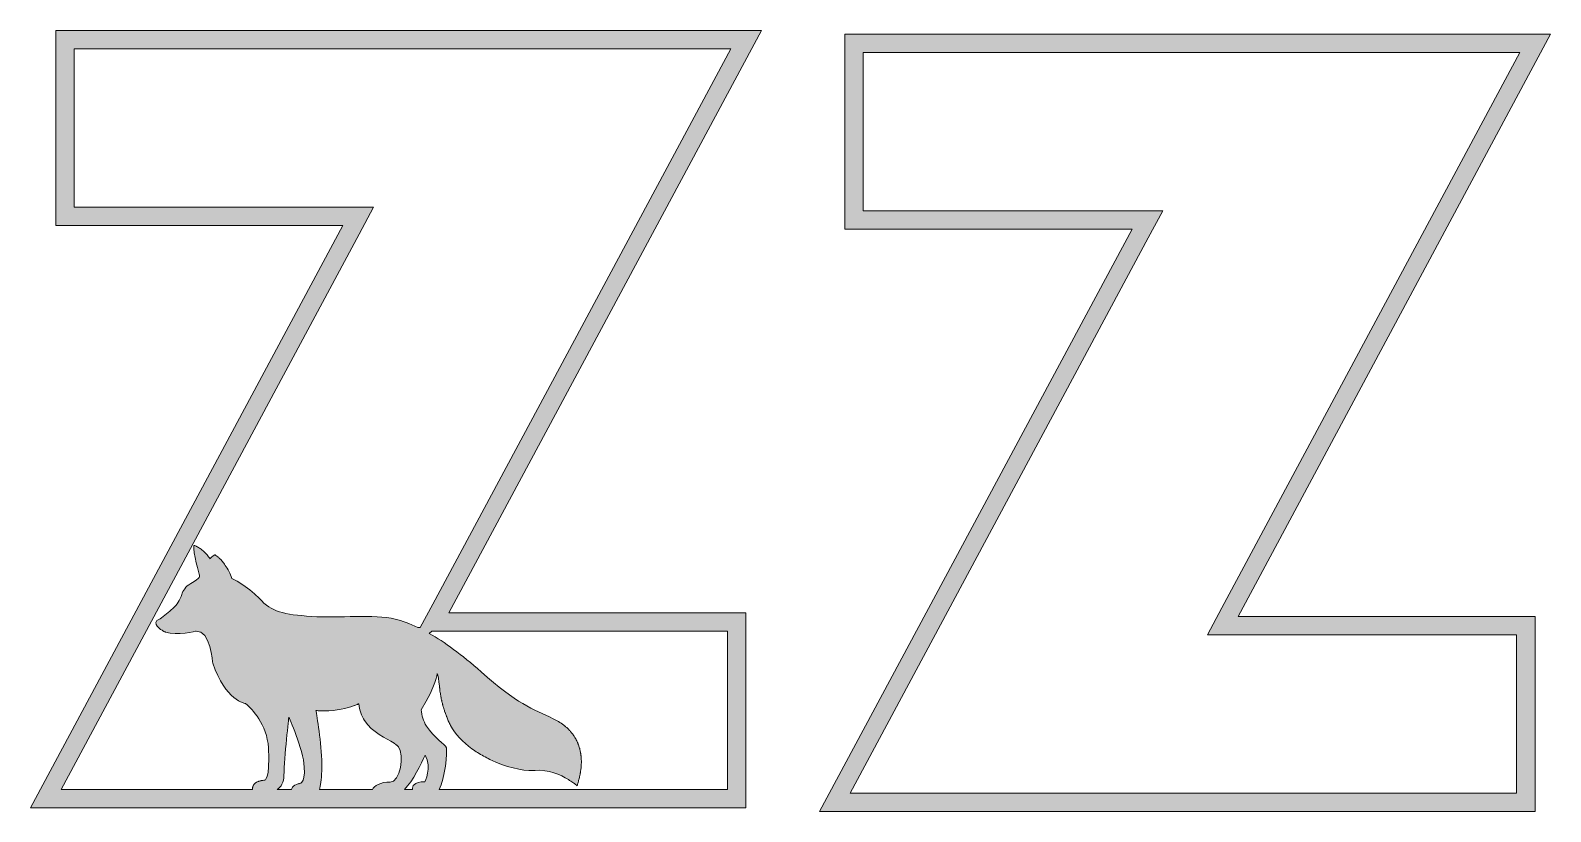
# Model space of a CAD drawing. Header units: millimetres. Extents: x 102 to 872, y -309 to -31.
# Drawn here: x 483.4 to 731.7, y -158.8 to -31.2 of the extents above; entities that cross this region are included whole.
import ezdxf

# ---------------------------------------------------------------- set-up
doc = ezdxf.new("R2010")
doc.units = ezdxf.units.MM
doc.header["$MEASUREMENT"] = 0
doc.layers.add('Layer 8', color=7, linetype='Continuous')
doc.layers.add('Layer 9', color=7, linetype='Continuous')

msp = doc.modelspace()

# ---------------------------------------------------------------- hatches: boundary and pattern name
at = {"layer": 'Layer 8'}
h = msp.add_hatch(color=2, dxfattribs=at)
h.dxf.hatch_style = 2
h.paths.add_polyline_path([(731.72, -31.85), (616.47, -31.85), (616.47, -63.72), (663.37, -63.72), (612.33, -158.85), (729.18, -158.85), (729.18, -126.97), (680.68, -126.97)])
h.paths.add_polyline_path([(726.18, -129.97), (726.18, -155.85), (617.34, -155.85), (666.02, -65.14), (668.39, -60.72), (663.37, -60.72), (619.47, -60.72), (619.47, -34.85), (726.71, -34.85), (678.04, -125.55), (675.66, -129.97), (680.68, -129.97)])
at = {"layer": 'Layer 9'}
h = msp.add_hatch(color=1, dxfattribs=at)
h.dxf.hatch_style = 2
h.paths.add_polyline_path([(602.83, -31.24), (487.58, -31.24), (487.58, -63.11), (534.48, -63.11), (483.43, -158.24), (600.28, -158.24), (600.28, -126.36), (551.78, -126.36)])
edge = h.paths.add_edge_path()
edge.add_spline(control_points=[(537.12, -64.53), (537.12, -64.53), (539.49, -60.11), (539.49, -60.11), (539.49, -60.11), (534.48, -60.11), (534.48, -60.11), (534.48, -60.11), (490.58, -60.11), (490.58, -60.11), (490.58, -60.11), (490.58, -34.24), (490.58, -34.24), (490.58, -34.24), (597.81, -34.24), (597.81, -34.24), (597.81, -34.24), (549.14, -124.94), (549.14, -124.94), (549.14, -124.94), (547.09, -128.77), (547.09, -128.77), (547.09, -128.77), (546.72, -128.77), (546.72, -128.77), (545.37, -128.12), (544.13, -127.68), (543.02, -127.41), (539.53, -126.56), (533.88, -127.26), (529.33, -126.96), (524.79, -126.66), (522.83, -126.21), (520.83, -124.06), (518.82, -121.91), (516.33, -120.75), (516.33, -120.75), (516.18, -120.35), (516.02, -119.99), (515.87, -119.67), (515.67, -119.26), (515.46, -118.92), (515.26, -118.62), (515.11, -118.38), (514.95, -118.17), (514.8, -117.99), (514.65, -117.81), (514.51, -117.65), (514.38, -117.53), (514.25, -117.4), (514.12, -117.29), (514.02, -117.21), (513.91, -117.13), (513.82, -117.06), (513.74, -117.01), (513.61, -116.93), (513.53, -116.9), (513.53, -116.9), (513.16, -117.05), (512.79, -117.55), (512.79, -117.55), (512.63, -117.32), (512.46, -117.11), (512.3, -116.93), (512.14, -116.74), (511.98, -116.57), (511.82, -116.43), (511.59, -116.21), (511.37, -116.03), (511.17, -115.89), (510.97, -115.75), (510.79, -115.64), (510.64, -115.56), (510.59, -115.54), (510.54, -115.52), (510.5, -115.49), (510.32, -115.41), (510.21, -115.38), (510.17, -115.36), (510.16, -115.36), (510.15, -115.36), (510.15, -115.36), (509.94, -116.37), (511.05, -120.25), (511.05, -120.25), (511.05, -120.25), (511.37, -120.7), (509.62, -121.6), (508.75, -122.06), (508.34, -122.78), (508.15, -123.39), (507.88, -124.27), (507.39, -125.07), (506.68, -125.69), (506.05, -126.24), (505.28, -126.88), (504.6, -127.36), (502.81, -128.05), (505.02, -129.28), (505.02, -129.28), (505.02, -129.28), (505.02, -129.28), (505.02, -129.28), (505.21, -129.4), (505.34, -129.46), (505.34, -129.46), (505.4, -129.48), (505.45, -129.5), (505.51, -129.51), (507.31, -130.16), (510.52, -129.36), (510.52, -129.36), (512.79, -129.11), (513.22, -134.61), (513.22, -134.61), (515.22, -140.67), (518.61, -141.22), (518.61, -141.22), (519.61, -142.07), (522.08, -144.61), (522.31, -148.42), (522.62, -153.78), (521.67, -153.73), (521.67, -153.73), (521.58, -153.73), (521.49, -153.74), (521.4, -153.75), (521.37, -153.75), (521.35, -153.76), (521.33, -153.76), (521.26, -153.77), (521.2, -153.78), (521.14, -153.79), (521.12, -153.79), (521.1, -153.8), (521.08, -153.8), (521, -153.82), (520.93, -153.83), (520.86, -153.85), (520.85, -153.85), (520.84, -153.86), (520.82, -153.86), (520.77, -153.88), (520.72, -153.89), (520.67, -153.91), (520.65, -153.92), (520.63, -153.93), (520.62, -153.93), (520.57, -153.95), (520.52, -153.97), (520.48, -153.99), (520.47, -154), (520.46, -154), (520.45, -154), (520.4, -154.03), (520.35, -154.06), (520.31, -154.08), (520.3, -154.09), (520.29, -154.1), (520.27, -154.11), (520.24, -154.13), (520.21, -154.15), (520.18, -154.17), (520.17, -154.18), (520.16, -154.19), (520.15, -154.2), (520.11, -154.23), (520.08, -154.26), (520.05, -154.29), (520.04, -154.29), (520.04, -154.29), (520.04, -154.3), (520.01, -154.32), (519.99, -154.35), (519.96, -154.38), (519.95, -154.39), (519.95, -154.4), (519.94, -154.41), (519.92, -154.44), (519.9, -154.46), (519.89, -154.49), (519.88, -154.5), (519.88, -154.5), (519.87, -154.51), (519.85, -154.55), (519.84, -154.58), (519.82, -154.61), (519.82, -154.62), (519.81, -154.63), (519.81, -154.63), (519.8, -154.66), (519.79, -154.69), (519.78, -154.71), (519.78, -154.72), (519.77, -154.73), (519.77, -154.74), (519.76, -154.77), (519.75, -154.8), (519.74, -154.83), (519.74, -154.84), (519.74, -154.84), (519.74, -154.84), (519.73, -154.87), (519.73, -154.91), (519.72, -154.94), (519.72, -154.95), (519.72, -154.95), (519.72, -154.96), (519.72, -154.99), (519.72, -155.01), (519.71, -155.04), (519.71, -155.04), (519.71, -155.05), (519.71, -155.06), (519.71, -155.12), (519.71, -155.18), (519.72, -155.24), (519.72, -155.24), (488.45, -155.24), (488.45, -155.24), (488.45, -155.24), (537.12, -64.53), (537.12, -64.53)], knot_values=[0, 0, 0, 0, 1, 1, 1, 2, 2, 2, 3, 3, 3, 4, 4, 4, 5, 5, 5, 6, 6, 6, 7, 7, 7, 8, 8, 8, 9, 9, 9, 10, 10, 10, 11, 11, 11, 12, 12, 12, 13, 13, 13, 14, 14, 14, 15, 15, 15, 16, 16, 16, 17, 17, 17, 18, 18, 18, 19, 19, 19, 20, 20, 20, 21, 21, 21, 22, 22, 22, 23, 23, 23, 24, 24, 24, 25, 25, 25, 26, 26, 26, 27, 27, 27, 28, 28, 28, 29, 29, 29, 30, 30, 30, 31, 31, 31, 32, 32, 32, 33, 33, 33, 34, 34, 34, 35, 35, 35, 36, 36, 36, 37, 37, 37, 38, 38, 38, 39, 39, 39, 40, 40, 40, 41, 41, 41, 42, 42, 42, 43, 43, 43, 44, 44, 44, 45, 45, 45, 46, 46, 46, 47, 47, 47, 48, 48, 48, 49, 49, 49, 50, 50, 50, 51, 51, 51, 52, 52, 52, 53, 53, 53, 54, 54, 54, 55, 55, 55, 56, 56, 56, 57, 57, 57, 58, 58, 58, 59, 59, 59, 60, 60, 60, 61, 61, 61, 62, 62, 62, 63, 63, 63, 64, 64, 64, 65, 65, 65, 66, 66, 66, 67, 67, 67, 68, 68, 68, 69, 69, 69, 70, 70, 70, 71, 71, 71, 72, 72, 72, 73, 73, 73, 74, 74, 74, 74], degree=3, periodic=1)
edge = h.paths.add_edge_path()
edge.add_spline(control_points=[(547.88, -153.98), (546.03, -153.98), (545.79, -154.68), (545.82, -155.24), (545.82, -155.24), (544.53, -155.24), (544.53, -155.24), (545.9, -153.86), (547.3, -150.96), (547.9, -149.62), (549.03, -151.72), (547.88, -153.98), (547.88, -153.98)], knot_values=[0, 0, 0, 0, 1, 1, 1, 2, 2, 2, 3, 3, 3, 4, 4, 4, 4], degree=3, periodic=1)
edge = h.paths.add_edge_path()
edge.add_spline(control_points=[(526.06, -155.24), (526.06, -155.24), (523.73, -155.24), (523.73, -155.24), (524.38, -154.81), (524.82, -154.08), (524.84, -152.93), (524.9, -149.92), (525.64, -143.42), (525.64, -143.42), (525.64, -143.42), (528.01, -148.62), (528.17, -151.57), (528.33, -154.53), (527.27, -154.28), (527.27, -154.28), (526.72, -154.41), (526.41, -154.66), (526.24, -154.88), (526.14, -155.01), (526.09, -155.13), (526.06, -155.24)], knot_values=[0, 0, 0, 0, 1, 1, 1, 2, 2, 2, 3, 3, 3, 4, 4, 4, 5, 5, 5, 6, 6, 6, 7, 7, 7, 7], degree=3, periodic=1)
edge = h.paths.add_edge_path()
edge.add_spline(control_points=[(530.16, -142.83), (530.16, -142.83), (530.16, -142.83), (530.16, -142.83), (530.16, -142.83), (530.16, -142.83), (530.16, -142.83), (530.11, -142.51), (530.07, -142.32), (530.07, -142.32), (530.19, -142.33), (530.3, -142.35), (530.42, -142.36), (530.76, -142.39), (531.09, -142.41), (531.42, -142.41), (533.41, -142.43), (535.19, -141.93), (536.21, -141.57), (536.26, -141.55), (536.32, -141.53), (536.37, -141.52), (536.47, -141.48), (536.57, -141.44), (536.65, -141.41), (536.94, -141.29), (537.1, -141.22), (537.1, -141.22), (537.17, -142.31), (537.51, -143.21), (538, -143.97), (538, -143.97), (538, -143.97), (538, -143.97), (538, -143.97), (538, -143.97), (538, -143.97), (539.27, -145.91), (541.56, -146.88), (542.82, -147.67), (542.82, -147.68), (542.83, -147.68), (542.84, -147.69), (542.89, -147.72), (542.94, -147.76), (542.99, -147.79), (543, -147.79), (543.01, -147.8), (543.02, -147.81), (543.07, -147.84), (543.13, -147.88), (543.18, -147.92), (543.18, -147.92), (543.18, -147.92), (543.19, -147.93), (543.23, -147.96), (543.27, -147.99), (543.31, -148.02), (543.32, -148.04), (543.33, -148.05), (543.34, -148.06), (543.37, -148.08), (543.4, -148.11), (543.43, -148.13), (543.44, -148.15), (543.45, -148.16), (543.46, -148.17), (543.49, -148.2), (543.52, -148.24), (543.55, -148.27), (544.5, -149.52), (543.87, -154.13), (542.18, -154.03), (540.68, -153.94), (539.51, -154.71), (539.3, -155.24), (539.3, -155.24), (530.63, -155.24), (530.63, -155.24), (530.84, -154.63), (530.96, -153.67), (531.03, -152.18), (531.16, -149.27), (530.42, -144.41), (530.16, -142.83)], knot_values=[0, 0, 0, 0, 1, 1, 1, 2, 2, 2, 3, 3, 3, 4, 4, 4, 5, 5, 5, 6, 6, 6, 7, 7, 7, 8, 8, 8, 9, 9, 9, 10, 10, 10, 11, 11, 11, 12, 12, 12, 13, 13, 13, 14, 14, 14, 15, 15, 15, 16, 16, 16, 17, 17, 17, 18, 18, 18, 19, 19, 19, 20, 20, 20, 21, 21, 21, 22, 22, 22, 23, 23, 23, 24, 24, 24, 25, 25, 25, 26, 26, 26, 27, 27, 27, 28, 28, 28, 28], degree=3, periodic=1)
edge = h.paths.add_edge_path()
edge.add_spline(control_points=[(597.28, -129.36), (597.28, -129.36), (597.28, -155.24), (597.28, -155.24), (597.28, -155.24), (550.18, -155.24), (550.18, -155.24), (551.15, -153.58), (551.57, -148.97), (551.37, -148.42), (551.16, -147.82), (549.36, -146.82), (548.1, -144.87), (547.6, -144.1), (547.37, -143.13), (547.27, -142.23), (549.69, -138.19), (549.89, -136.31), (549.89, -136.31), (549.97, -136.36), (550.16, -137.56), (550.23, -138.31), (550.24, -138.37), (550.25, -138.44), (550.25, -138.5), (550.26, -138.57), (550.27, -138.64), (550.28, -138.71), (550.29, -138.81), (550.3, -138.91), (550.31, -139.02), (550.32, -139.07), (550.33, -139.12), (550.33, -139.17), (550.35, -139.3), (550.37, -139.43), (550.39, -139.56), (550.4, -139.61), (550.4, -139.65), (550.41, -139.7), (550.44, -139.84), (550.46, -139.98), (550.49, -140.13), (550.49, -140.16), (550.5, -140.19), (550.51, -140.22), (550.53, -140.37), (550.56, -140.51), (550.6, -140.67), (550.61, -140.7), (550.61, -140.74), (550.62, -140.78), (550.66, -140.95), (550.7, -141.12), (550.75, -141.29), (550.76, -141.33), (550.77, -141.37), (550.78, -141.42), (550.83, -141.59), (550.88, -141.77), (550.93, -141.96), (550.94, -141.99), (550.95, -142.02), (550.96, -142.05), (551.02, -142.23), (551.07, -142.41), (551.14, -142.59), (551.15, -142.62), (551.16, -142.64), (551.16, -142.67), (551.23, -142.86), (551.31, -143.06), (551.39, -143.27), (551.4, -143.31), (551.42, -143.35), (551.44, -143.39), (551.52, -143.59), (551.6, -143.79), (551.69, -144), (551.71, -144.04), (551.73, -144.07), (551.74, -144.11), (551.84, -144.33), (551.95, -144.55), (552.06, -144.77), (552.79, -146.21), (554.05, -147.5), (555.55, -148.59), (555.86, -148.8), (556.17, -149.01), (556.48, -149.21), (557.12, -149.61), (557.78, -149.98), (558.46, -150.31), (561.02, -151.55), (563.73, -152.23), (565.56, -152.14), (565.66, -152.14), (565.76, -152.13), (565.85, -152.13), (568.02, -151.92), (570.03, -152.84), (571.31, -153.62), (571.58, -153.79), (571.82, -153.94), (572.02, -154.08), (572.12, -154.16), (572.21, -154.22), (572.29, -154.28), (572.57, -154.49), (572.72, -154.63), (572.72, -154.63), (572.78, -154.45), (572.83, -154.28), (572.88, -154.11), (572.9, -154.06), (572.91, -154), (572.93, -153.95), (572.96, -153.84), (572.99, -153.72), (573.02, -153.61), (573.04, -153.55), (573.05, -153.49), (573.07, -153.43), (573.09, -153.32), (573.12, -153.21), (573.14, -153.1), (573.16, -153.05), (573.17, -152.99), (573.18, -152.94), (573.2, -152.81), (573.23, -152.69), (573.25, -152.57), (573.26, -152.53), (573.26, -152.5), (573.27, -152.46), (573.29, -152.31), (573.32, -152.16), (573.34, -152.01), (573.34, -151.97), (573.34, -151.93), (573.35, -151.89), (573.36, -151.78), (573.37, -151.67), (573.38, -151.56), (573.39, -151.51), (573.39, -151.46), (573.39, -151.4), (573.4, -151.31), (573.41, -151.21), (573.41, -151.12), (573.41, -151.07), (573.41, -151.02), (573.42, -150.96), (573.42, -150.87), (573.42, -150.77), (573.42, -150.68), (573.42, -150.63), (573.42, -150.59), (573.42, -150.55), (573.42, -150.41), (573.41, -150.28), (573.4, -150.15), (573.4, -150.13), (573.4, -150.1), (573.4, -150.08), (573.39, -149.97), (573.38, -149.86), (573.37, -149.76), (573.36, -149.71), (573.36, -149.67), (573.35, -149.62), (573.34, -149.54), (573.33, -149.46), (573.32, -149.38), (573.31, -149.33), (573.3, -149.28), (573.29, -149.23), (573.28, -149.15), (573.27, -149.08), (573.25, -149), (573.24, -148.96), (573.23, -148.91), (573.22, -148.86), (573.2, -148.78), (573.18, -148.69), (573.16, -148.6), (573.15, -148.57), (573.14, -148.54), (573.13, -148.51), (573.1, -148.4), (573.07, -148.29), (573.03, -148.18), (573.02, -148.14), (573, -148.1), (572.99, -148.06), (572.97, -147.99), (572.94, -147.93), (572.92, -147.86), (572.9, -147.81), (572.88, -147.77), (572.86, -147.72), (572.84, -147.66), (572.81, -147.6), (572.78, -147.54), (572.76, -147.49), (572.74, -147.45), (572.72, -147.41), (572.69, -147.34), (572.66, -147.28), (572.63, -147.22), (572.61, -147.18), (572.59, -147.14), (572.57, -147.1), (572.52, -147.01), (572.47, -146.92), (572.42, -146.83), (572.4, -146.79), (572.38, -146.76), (572.35, -146.72), (572.32, -146.67), (572.28, -146.61), (572.25, -146.55), (572.22, -146.51), (572.19, -146.47), (572.16, -146.43), (572.13, -146.38), (572.1, -146.33), (572.06, -146.29), (572.03, -146.25), (572, -146.2), (571.97, -146.16), (571.94, -146.12), (571.9, -146.07), (571.87, -146.03), (571.84, -145.99), (571.81, -145.95), (571.77, -145.91), (571.73, -145.86), (571.69, -145.82), (571.66, -145.77), (571.6, -145.71), (571.54, -145.65), (571.49, -145.59), (571.45, -145.54), (571.41, -145.5), (571.37, -145.46), (571.33, -145.42), (571.29, -145.38), (571.25, -145.34), (571.21, -145.3), (571.18, -145.27), (571.14, -145.24), (571.1, -145.2), (571.06, -145.16), (571.02, -145.12), (570.98, -145.09), (570.94, -145.06), (570.91, -145.03), (570.87, -144.99), (570.82, -144.95), (570.78, -144.91), (570.74, -144.88), (570.71, -144.85), (570.67, -144.83), (570.62, -144.79), (570.58, -144.75), (570.53, -144.72), (570.53, -144.72), (570.53, -144.72), (570.53, -144.72), (570, -144.3), (569.42, -143.96), (568.81, -143.67), (565.54, -142.12), (562.84, -141.22), (557.03, -136.01), (553.88, -133.19), (551.06, -131.15), (548.58, -129.74), (548.58, -129.74), (549.02, -129.36), (549.02, -129.36), (549.02, -129.36), (551.78, -129.36), (551.78, -129.36), (551.78, -129.36), (597.28, -129.36), (597.28, -129.36)], knot_values=[0, 0, 0, 0, 1, 1, 1, 2, 2, 2, 3, 3, 3, 4, 4, 4, 5, 5, 5, 6, 6, 6, 7, 7, 7, 8, 8, 8, 9, 9, 9, 10, 10, 10, 11, 11, 11, 12, 12, 12, 13, 13, 13, 14, 14, 14, 15, 15, 15, 16, 16, 16, 17, 17, 17, 18, 18, 18, 19, 19, 19, 20, 20, 20, 21, 21, 21, 22, 22, 22, 23, 23, 23, 24, 24, 24, 25, 25, 25, 26, 26, 26, 27, 27, 27, 28, 28, 28, 29, 29, 29, 30, 30, 30, 31, 31, 31, 32, 32, 32, 33, 33, 33, 34, 34, 34, 35, 35, 35, 36, 36, 36, 37, 37, 37, 38, 38, 38, 39, 39, 39, 40, 40, 40, 41, 41, 41, 42, 42, 42, 43, 43, 43, 44, 44, 44, 45, 45, 45, 46, 46, 46, 47, 47, 47, 48, 48, 48, 49, 49, 49, 50, 50, 50, 51, 51, 51, 52, 52, 52, 53, 53, 53, 54, 54, 54, 55, 55, 55, 56, 56, 56, 57, 57, 57, 58, 58, 58, 59, 59, 59, 60, 60, 60, 61, 61, 61, 62, 62, 62, 63, 63, 63, 64, 64, 64, 65, 65, 65, 66, 66, 66, 67, 67, 67, 68, 68, 68, 69, 69, 69, 70, 70, 70, 71, 71, 71, 72, 72, 72, 73, 73, 73, 74, 74, 74, 75, 75, 75, 76, 76, 76, 77, 77, 77, 78, 78, 78, 79, 79, 79, 80, 80, 80, 81, 81, 81, 82, 82, 82, 83, 83, 83, 84, 84, 84, 85, 85, 85, 86, 86, 86, 87, 87, 87, 88, 88, 88, 89, 89, 89, 90, 90, 90, 91, 91, 91, 92, 92, 92, 93, 93, 93, 94, 94, 94, 95, 95, 95, 96, 96, 96, 96], degree=3, periodic=1)

# ---------------------------------------------------------------- linework, layer by layer
at = {"layer": 'Layer 8', "lineweight": 0}
for points in [[(731.72, -31.85), (616.47, -31.85), (616.47, -63.72), (663.37, -63.72), (612.33, -158.85), (729.18, -158.85), (729.18, -126.97), (680.68, -126.97), (731.72, -31.85)], [(726.18, -129.97), (726.18, -155.85), (617.34, -155.85), (666.02, -65.14), (668.39, -60.72), (663.37, -60.72), (619.47, -60.72), (619.47, -34.85), (726.71, -34.85), (678.04, -125.55), (675.66, -129.97), (680.68, -129.97), (726.18, -129.97)]]:
    msp.add_lwpolyline(points, dxfattribs=at)
at = {"layer": 'Layer 9', "lineweight": 0}
msp.add_lwpolyline([(602.83, -31.24), (487.58, -31.24), (487.58, -63.11), (534.48, -63.11), (483.43, -158.24), (600.28, -158.24), (600.28, -126.36), (551.78, -126.36), (602.83, -31.24)], dxfattribs=at)
for points, knots in [([(537.12, -64.53), (537.12, -64.53), (539.49, -60.11), (539.49, -60.11), (539.49, -60.11), (534.48, -60.11), (534.48, -60.11), (534.48, -60.11), (490.58, -60.11), (490.58, -60.11), (490.58, -60.11), (490.58, -34.24), (490.58, -34.24), (490.58, -34.24), (597.81, -34.24), (597.81, -34.24), (597.81, -34.24), (549.14, -124.94), (549.14, -124.94), (549.14, -124.94), (547.09, -128.77), (547.09, -128.77), (547.09, -128.77), (546.72, -128.77), (546.72, -128.77), (545.37, -128.12), (544.13, -127.68), (543.02, -127.41), (539.53, -126.56), (533.88, -127.26), (529.33, -126.96), (524.79, -126.66), (522.83, -126.21), (520.83, -124.06), (518.82, -121.91), (516.33, -120.75), (516.33, -120.75), (516.18, -120.35), (516.02, -119.99), (515.87, -119.67), (515.67, -119.26), (515.46, -118.92), (515.26, -118.62), (515.11, -118.38), (514.95, -118.17), (514.8, -117.99), (514.65, -117.81), (514.51, -117.65), (514.38, -117.53), (514.25, -117.4), (514.12, -117.29), (514.02, -117.21), (513.91, -117.13), (513.82, -117.06), (513.74, -117.01), (513.61, -116.93), (513.53, -116.9), (513.53, -116.9), (513.16, -117.05), (512.79, -117.55), (512.79, -117.55), (512.63, -117.32), (512.46, -117.11), (512.3, -116.93), (512.14, -116.74), (511.98, -116.57), (511.82, -116.43), (511.59, -116.21), (511.37, -116.03), (511.17, -115.89), (510.97, -115.75), (510.79, -115.64), (510.64, -115.56), (510.59, -115.54), (510.54, -115.52), (510.5, -115.49), (510.32, -115.41), (510.21, -115.38), (510.17, -115.36), (510.16, -115.36), (510.15, -115.36), (510.15, -115.36), (509.94, -116.37), (511.05, -120.25), (511.05, -120.25), (511.05, -120.25), (511.37, -120.7), (509.62, -121.6), (508.75, -122.06), (508.34, -122.78), (508.15, -123.39), (507.88, -124.27), (507.39, -125.07), (506.68, -125.69), (506.05, -126.24), (505.28, -126.88), (504.6, -127.36), (502.81, -128.05), (505.02, -129.28), (505.02, -129.28), (505.02, -129.28), (505.02, -129.28), (505.02, -129.28), (505.21, -129.4), (505.34, -129.46), (505.34, -129.46), (505.4, -129.48), (505.45, -129.5), (505.51, -129.51), (507.31, -130.16), (510.52, -129.36), (510.52, -129.36), (512.79, -129.11), (513.22, -134.61), (513.22, -134.61), (515.22, -140.67), (518.61, -141.22), (518.61, -141.22), (519.61, -142.07), (522.08, -144.61), (522.31, -148.42), (522.62, -153.78), (521.67, -153.73), (521.67, -153.73), (521.58, -153.73), (521.49, -153.74), (521.4, -153.75), (521.37, -153.75), (521.35, -153.76), (521.33, -153.76), (521.26, -153.77), (521.2, -153.78), (521.14, -153.79), (521.12, -153.79), (521.1, -153.8), (521.08, -153.8), (521, -153.82), (520.93, -153.83), (520.86, -153.85), (520.85, -153.85), (520.84, -153.86), (520.82, -153.86), (520.77, -153.88), (520.72, -153.89), (520.67, -153.91), (520.65, -153.92), (520.63, -153.93), (520.62, -153.93), (520.57, -153.95), (520.52, -153.97), (520.48, -153.99), (520.47, -154), (520.46, -154), (520.45, -154), (520.4, -154.03), (520.35, -154.06), (520.31, -154.08), (520.3, -154.09), (520.29, -154.1), (520.27, -154.11), (520.24, -154.13), (520.21, -154.15), (520.18, -154.17), (520.17, -154.18), (520.16, -154.19), (520.15, -154.2), (520.11, -154.23), (520.08, -154.26), (520.05, -154.29), (520.04, -154.29), (520.04, -154.29), (520.04, -154.3), (520.01, -154.32), (519.99, -154.35), (519.96, -154.38), (519.95, -154.39), (519.95, -154.4), (519.94, -154.41), (519.92, -154.44), (519.9, -154.46), (519.89, -154.49), (519.88, -154.5), (519.88, -154.5), (519.87, -154.51), (519.85, -154.55), (519.84, -154.58), (519.82, -154.61), (519.82, -154.62), (519.81, -154.63), (519.81, -154.63), (519.8, -154.66), (519.79, -154.69), (519.78, -154.71), (519.78, -154.72), (519.77, -154.73), (519.77, -154.74), (519.76, -154.77), (519.75, -154.8), (519.74, -154.83), (519.74, -154.84), (519.74, -154.84), (519.74, -154.84), (519.73, -154.87), (519.73, -154.91), (519.72, -154.94), (519.72, -154.95), (519.72, -154.95), (519.72, -154.96), (519.72, -154.99), (519.72, -155.01), (519.71, -155.04), (519.71, -155.04), (519.71, -155.05), (519.71, -155.06), (519.71, -155.12), (519.71, -155.18), (519.72, -155.24), (519.72, -155.24), (488.45, -155.24), (488.45, -155.24), (488.45, -155.24), (537.12, -64.53), (537.12, -64.53)], [0, 0, 0, 0, 1, 1, 1, 2, 2, 2, 3, 3, 3, 4, 4, 4, 5, 5, 5, 6, 6, 6, 7, 7, 7, 8, 8, 8, 9, 9, 9, 10, 10, 10, 11, 11, 11, 12, 12, 12, 13, 13, 13, 14, 14, 14, 15, 15, 15, 16, 16, 16, 17, 17, 17, 18, 18, 18, 19, 19, 19, 20, 20, 20, 21, 21, 21, 22, 22, 22, 23, 23, 23, 24, 24, 24, 25, 25, 25, 26, 26, 26, 27, 27, 27, 28, 28, 28, 29, 29, 29, 30, 30, 30, 31, 31, 31, 32, 32, 32, 33, 33, 33, 34, 34, 34, 35, 35, 35, 36, 36, 36, 37, 37, 37, 38, 38, 38, 39, 39, 39, 40, 40, 40, 41, 41, 41, 42, 42, 42, 43, 43, 43, 44, 44, 44, 45, 45, 45, 46, 46, 46, 47, 47, 47, 48, 48, 48, 49, 49, 49, 50, 50, 50, 51, 51, 51, 52, 52, 52, 53, 53, 53, 54, 54, 54, 55, 55, 55, 56, 56, 56, 57, 57, 57, 58, 58, 58, 59, 59, 59, 60, 60, 60, 61, 61, 61, 62, 62, 62, 63, 63, 63, 64, 64, 64, 65, 65, 65, 66, 66, 66, 67, 67, 67, 68, 68, 68, 69, 69, 69, 70, 70, 70, 71, 71, 71, 72, 72, 72, 73, 73, 73, 74, 74, 74, 74]), ([(597.28, -129.36), (597.28, -129.36), (597.28, -155.24), (597.28, -155.24), (597.28, -155.24), (550.18, -155.24), (550.18, -155.24), (551.15, -153.58), (551.57, -148.97), (551.37, -148.42), (551.16, -147.82), (549.36, -146.82), (548.1, -144.87), (547.6, -144.1), (547.37, -143.13), (547.27, -142.23), (549.69, -138.19), (549.89, -136.31), (549.89, -136.31), (549.97, -136.36), (550.16, -137.56), (550.23, -138.31), (550.24, -138.37), (550.25, -138.44), (550.25, -138.5), (550.26, -138.57), (550.27, -138.64), (550.28, -138.71), (550.29, -138.81), (550.3, -138.91), (550.31, -139.02), (550.32, -139.07), (550.33, -139.12), (550.33, -139.17), (550.35, -139.3), (550.37, -139.43), (550.39, -139.56), (550.4, -139.61), (550.4, -139.65), (550.41, -139.7), (550.44, -139.84), (550.46, -139.98), (550.49, -140.13), (550.49, -140.16), (550.5, -140.19), (550.51, -140.22), (550.53, -140.37), (550.56, -140.51), (550.6, -140.67), (550.61, -140.7), (550.61, -140.74), (550.62, -140.78), (550.66, -140.95), (550.7, -141.12), (550.75, -141.29), (550.76, -141.33), (550.77, -141.37), (550.78, -141.42), (550.83, -141.59), (550.88, -141.77), (550.93, -141.96), (550.94, -141.99), (550.95, -142.02), (550.96, -142.05), (551.02, -142.23), (551.07, -142.41), (551.14, -142.59), (551.15, -142.62), (551.16, -142.64), (551.16, -142.67), (551.23, -142.86), (551.31, -143.06), (551.39, -143.27), (551.4, -143.31), (551.42, -143.35), (551.44, -143.39), (551.52, -143.59), (551.6, -143.79), (551.69, -144), (551.71, -144.04), (551.73, -144.07), (551.74, -144.11), (551.84, -144.33), (551.95, -144.55), (552.06, -144.77), (552.79, -146.21), (554.05, -147.5), (555.55, -148.59), (555.86, -148.8), (556.17, -149.01), (556.48, -149.21), (557.12, -149.61), (557.78, -149.98), (558.46, -150.31), (561.02, -151.55), (563.73, -152.23), (565.56, -152.14), (565.66, -152.14), (565.76, -152.13), (565.85, -152.13), (568.02, -151.92), (570.03, -152.84), (571.31, -153.62), (571.58, -153.79), (571.82, -153.94), (572.02, -154.08), (572.12, -154.16), (572.21, -154.22), (572.29, -154.28), (572.57, -154.49), (572.72, -154.63), (572.72, -154.63), (572.78, -154.45), (572.83, -154.28), (572.88, -154.11), (572.9, -154.06), (572.91, -154), (572.93, -153.95), (572.96, -153.84), (572.99, -153.72), (573.02, -153.61), (573.04, -153.55), (573.05, -153.49), (573.07, -153.43), (573.09, -153.32), (573.12, -153.21), (573.14, -153.1), (573.16, -153.05), (573.17, -152.99), (573.18, -152.94), (573.2, -152.81), (573.23, -152.69), (573.25, -152.57), (573.26, -152.53), (573.26, -152.5), (573.27, -152.46), (573.29, -152.31), (573.32, -152.16), (573.34, -152.01), (573.34, -151.97), (573.34, -151.93), (573.35, -151.89), (573.36, -151.78), (573.37, -151.67), (573.38, -151.56), (573.39, -151.51), (573.39, -151.46), (573.39, -151.4), (573.4, -151.31), (573.41, -151.21), (573.41, -151.12), (573.41, -151.07), (573.41, -151.02), (573.42, -150.96), (573.42, -150.87), (573.42, -150.77), (573.42, -150.68), (573.42, -150.63), (573.42, -150.59), (573.42, -150.55), (573.42, -150.41), (573.41, -150.28), (573.4, -150.15), (573.4, -150.13), (573.4, -150.1), (573.4, -150.08), (573.39, -149.97), (573.38, -149.86), (573.37, -149.76), (573.36, -149.71), (573.36, -149.67), (573.35, -149.62), (573.34, -149.54), (573.33, -149.46), (573.32, -149.38), (573.31, -149.33), (573.3, -149.28), (573.29, -149.23), (573.28, -149.15), (573.27, -149.08), (573.25, -149), (573.24, -148.96), (573.23, -148.91), (573.22, -148.86), (573.2, -148.78), (573.18, -148.69), (573.16, -148.6), (573.15, -148.57), (573.14, -148.54), (573.13, -148.51), (573.1, -148.4), (573.07, -148.29), (573.03, -148.18), (573.02, -148.14), (573, -148.1), (572.99, -148.06), (572.97, -147.99), (572.94, -147.93), (572.92, -147.86), (572.9, -147.81), (572.88, -147.77), (572.86, -147.72), (572.84, -147.66), (572.81, -147.6), (572.78, -147.54), (572.76, -147.49), (572.74, -147.45), (572.72, -147.41), (572.69, -147.34), (572.66, -147.28), (572.63, -147.22), (572.61, -147.18), (572.59, -147.14), (572.57, -147.1), (572.52, -147.01), (572.47, -146.92), (572.42, -146.83), (572.4, -146.79), (572.38, -146.76), (572.35, -146.72), (572.32, -146.67), (572.28, -146.61), (572.25, -146.55), (572.22, -146.51), (572.19, -146.47), (572.16, -146.43), (572.13, -146.38), (572.1, -146.33), (572.06, -146.29), (572.03, -146.25), (572, -146.2), (571.97, -146.16), (571.94, -146.12), (571.9, -146.07), (571.87, -146.03), (571.84, -145.99), (571.81, -145.95), (571.77, -145.91), (571.73, -145.86), (571.69, -145.82), (571.66, -145.77), (571.6, -145.71), (571.54, -145.65), (571.49, -145.59), (571.45, -145.54), (571.41, -145.5), (571.37, -145.46), (571.33, -145.42), (571.29, -145.38), (571.25, -145.34), (571.21, -145.3), (571.18, -145.27), (571.14, -145.24), (571.1, -145.2), (571.06, -145.16), (571.02, -145.12), (570.98, -145.09), (570.94, -145.06), (570.91, -145.03), (570.87, -144.99), (570.82, -144.95), (570.78, -144.91), (570.74, -144.88), (570.71, -144.85), (570.67, -144.83), (570.62, -144.79), (570.58, -144.75), (570.53, -144.72), (570.53, -144.72), (570.53, -144.72), (570.53, -144.72), (570, -144.3), (569.42, -143.96), (568.81, -143.67), (565.54, -142.12), (562.84, -141.22), (557.03, -136.01), (553.88, -133.19), (551.06, -131.15), (548.58, -129.74), (548.58, -129.74), (549.02, -129.36), (549.02, -129.36), (549.02, -129.36), (551.78, -129.36), (551.78, -129.36), (551.78, -129.36), (597.28, -129.36), (597.28, -129.36)], [0, 0, 0, 0, 1, 1, 1, 2, 2, 2, 3, 3, 3, 4, 4, 4, 5, 5, 5, 6, 6, 6, 7, 7, 7, 8, 8, 8, 9, 9, 9, 10, 10, 10, 11, 11, 11, 12, 12, 12, 13, 13, 13, 14, 14, 14, 15, 15, 15, 16, 16, 16, 17, 17, 17, 18, 18, 18, 19, 19, 19, 20, 20, 20, 21, 21, 21, 22, 22, 22, 23, 23, 23, 24, 24, 24, 25, 25, 25, 26, 26, 26, 27, 27, 27, 28, 28, 28, 29, 29, 29, 30, 30, 30, 31, 31, 31, 32, 32, 32, 33, 33, 33, 34, 34, 34, 35, 35, 35, 36, 36, 36, 37, 37, 37, 38, 38, 38, 39, 39, 39, 40, 40, 40, 41, 41, 41, 42, 42, 42, 43, 43, 43, 44, 44, 44, 45, 45, 45, 46, 46, 46, 47, 47, 47, 48, 48, 48, 49, 49, 49, 50, 50, 50, 51, 51, 51, 52, 52, 52, 53, 53, 53, 54, 54, 54, 55, 55, 55, 56, 56, 56, 57, 57, 57, 58, 58, 58, 59, 59, 59, 60, 60, 60, 61, 61, 61, 62, 62, 62, 63, 63, 63, 64, 64, 64, 65, 65, 65, 66, 66, 66, 67, 67, 67, 68, 68, 68, 69, 69, 69, 70, 70, 70, 71, 71, 71, 72, 72, 72, 73, 73, 73, 74, 74, 74, 75, 75, 75, 76, 76, 76, 77, 77, 77, 78, 78, 78, 79, 79, 79, 80, 80, 80, 81, 81, 81, 82, 82, 82, 83, 83, 83, 84, 84, 84, 85, 85, 85, 86, 86, 86, 87, 87, 87, 88, 88, 88, 89, 89, 89, 90, 90, 90, 91, 91, 91, 92, 92, 92, 93, 93, 93, 94, 94, 94, 95, 95, 95, 96, 96, 96, 96]), ([(530.16, -142.83), (530.16, -142.83), (530.16, -142.83), (530.16, -142.83), (530.16, -142.83), (530.16, -142.83), (530.16, -142.83), (530.11, -142.51), (530.07, -142.32), (530.07, -142.32), (530.19, -142.33), (530.3, -142.35), (530.42, -142.36), (530.76, -142.39), (531.09, -142.41), (531.42, -142.41), (533.41, -142.43), (535.19, -141.93), (536.21, -141.57), (536.26, -141.55), (536.32, -141.53), (536.37, -141.52), (536.47, -141.48), (536.57, -141.44), (536.65, -141.41), (536.94, -141.29), (537.1, -141.22), (537.1, -141.22), (537.17, -142.31), (537.51, -143.21), (538, -143.97), (538, -143.97), (538, -143.97), (538, -143.97), (538, -143.97), (538, -143.97), (538, -143.97), (539.27, -145.91), (541.56, -146.88), (542.82, -147.67), (542.82, -147.68), (542.83, -147.68), (542.84, -147.69), (542.89, -147.72), (542.94, -147.76), (542.99, -147.79), (543, -147.79), (543.01, -147.8), (543.02, -147.81), (543.07, -147.84), (543.13, -147.88), (543.18, -147.92), (543.18, -147.92), (543.18, -147.92), (543.19, -147.93), (543.23, -147.96), (543.27, -147.99), (543.31, -148.02), (543.32, -148.04), (543.33, -148.05), (543.34, -148.06), (543.37, -148.08), (543.4, -148.11), (543.43, -148.13), (543.44, -148.15), (543.45, -148.16), (543.46, -148.17), (543.49, -148.2), (543.52, -148.24), (543.55, -148.27), (544.5, -149.52), (543.87, -154.13), (542.18, -154.03), (540.68, -153.94), (539.51, -154.71), (539.3, -155.24), (539.3, -155.24), (530.63, -155.24), (530.63, -155.24), (530.84, -154.63), (530.96, -153.67), (531.03, -152.18), (531.16, -149.27), (530.42, -144.41), (530.16, -142.83)], [0, 0, 0, 0, 1, 1, 1, 2, 2, 2, 3, 3, 3, 4, 4, 4, 5, 5, 5, 6, 6, 6, 7, 7, 7, 8, 8, 8, 9, 9, 9, 10, 10, 10, 11, 11, 11, 12, 12, 12, 13, 13, 13, 14, 14, 14, 15, 15, 15, 16, 16, 16, 17, 17, 17, 18, 18, 18, 19, 19, 19, 20, 20, 20, 21, 21, 21, 22, 22, 22, 23, 23, 23, 24, 24, 24, 25, 25, 25, 26, 26, 26, 27, 27, 27, 28, 28, 28, 28]), ([(526.06, -155.24), (526.06, -155.24), (523.73, -155.24), (523.73, -155.24), (524.38, -154.81), (524.82, -154.08), (524.84, -152.93), (524.9, -149.92), (525.64, -143.42), (525.64, -143.42), (525.64, -143.42), (528.01, -148.62), (528.17, -151.57), (528.33, -154.53), (527.27, -154.28), (527.27, -154.28), (526.72, -154.41), (526.41, -154.66), (526.24, -154.88), (526.14, -155.01), (526.09, -155.13), (526.06, -155.24)], [0, 0, 0, 0, 1, 1, 1, 2, 2, 2, 3, 3, 3, 4, 4, 4, 5, 5, 5, 6, 6, 6, 7, 7, 7, 7]), ([(547.88, -153.98), (546.03, -153.98), (545.79, -154.68), (545.82, -155.24), (545.82, -155.24), (544.53, -155.24), (544.53, -155.24), (545.9, -153.86), (547.3, -150.96), (547.9, -149.62), (549.03, -151.72), (547.88, -153.98), (547.88, -153.98)], [0, 0, 0, 0, 1, 1, 1, 2, 2, 2, 3, 3, 3, 4, 4, 4, 4])]:
    msp.add_open_spline(points, degree=3, knots=knots, dxfattribs=at)

doc.saveas('drawing.dxf')
